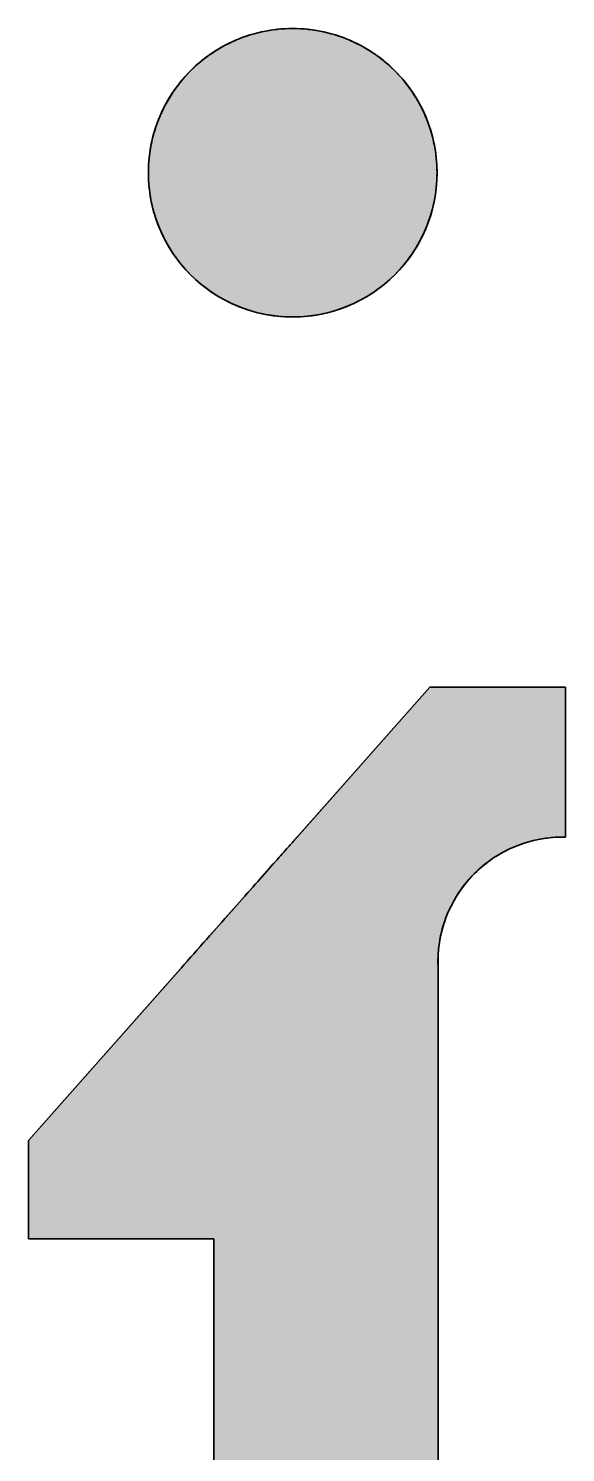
# Model space of a CAD drawing. Header units: inches. Extents: x -225 to -89, y -302 to -258.
# Drawn here: x -168.8504 to -168.7083, y -267.1712 to -266.794 of the extents above; entities that cross this region are included whole.
import ezdxf

# ---------------------------------------------------------------- set-up
doc = ezdxf.new("R2010")
doc.units = ezdxf.units.IN
doc.header["$MEASUREMENT"] = 0
doc.layers.add('A-Elev-Line-01', color=252, linetype='Continuous', lineweight=35)

# ---------------------------------------------------------------- blocks, each defined once
blk = doc.blocks.new('*U17')
at = {"color": 40, "linetype": 'Continuous'}
for p, q in [((1152.66, 1330.41), (1131.99, 1307.03)), ((1173.81, 1330.41), (1173.81, 1307.03)), ((1130.37, 1305.2), (1130.15, 1304.95)), ((1130.57, 1305.43), (1130.37, 1305.2)), ((1130.76, 1305.64), (1130.57, 1305.43)), ((1130.94, 1305.85), (1130.76, 1305.64)), ((1131.11, 1306.03), (1130.94, 1305.85)), ((1131.26, 1306.2), (1131.11, 1306.03)), ((1131.39, 1306.36), (1131.26, 1306.2)), ((1131.52, 1306.49), (1131.39, 1306.36)), ((1131.62, 1306.62), (1131.52, 1306.49)), ((1131.72, 1306.73), (1131.62, 1306.62)), ((1131.8, 1306.82), (1131.72, 1306.73)), ((1131.87, 1306.89), (1131.8, 1306.82)), ((1131.92, 1306.95), (1131.87, 1306.89)), ((1131.96, 1307), (1131.92, 1306.95)), ((1131.98, 1307.02), (1131.96, 1307)), ((1131.99, 1307.03), (1131.98, 1307.02)), ((1131.99, 1307.03), (1131.99, 1307.03)), ((1165.11, 1305.2), (1164.6, 1304.95)), ((1165.62, 1305.43), (1165.11, 1305.2)), ((1166.13, 1305.64), (1165.62, 1305.43)), ((1166.66, 1305.85), (1166.13, 1305.64)), ((1167.19, 1306.03), (1166.66, 1305.85)), ((1167.72, 1306.2), (1167.19, 1306.03)), ((1168.26, 1306.36), (1167.72, 1306.2)), ((1168.8, 1306.49), (1168.26, 1306.36)), ((1169.35, 1306.62), (1168.8, 1306.49)), ((1169.9, 1306.73), (1169.35, 1306.62)), ((1170.45, 1306.82), (1169.9, 1306.73)), ((1171.01, 1306.89), (1170.45, 1306.82)), ((1171.57, 1306.95), (1171.01, 1306.89)), ((1172.13, 1307), (1171.57, 1306.95)), ((1172.68, 1307.02), (1172.13, 1307)), ((1172.98, 1307.03), (1172.68, 1307.02)), ((1173.81, 1307.03), (1173.81, 1307.03)), ((1128.59, 1303.18), (1128.29, 1302.84)), ((1128.88, 1303.51), (1128.59, 1303.18)), ((1129.16, 1303.83), (1128.88, 1303.51)), ((1129.42, 1304.13), (1129.16, 1303.83)), ((1129.68, 1304.42), (1129.42, 1304.13)), ((1129.92, 1304.69), (1129.68, 1304.42)), ((1130.15, 1304.95), (1129.92, 1304.69)), ((1161.75, 1303.18), (1161.3, 1302.84)), ((1162.2, 1303.51), (1161.75, 1303.18)), ((1162.66, 1303.83), (1162.2, 1303.51)), ((1163.14, 1304.13), (1162.66, 1303.83)), ((1163.62, 1304.42), (1163.14, 1304.13)), ((1164.11, 1304.69), (1163.62, 1304.42)), ((1164.6, 1304.95), (1164.11, 1304.69)), ((1126.61, 1300.95), (1126.25, 1300.54)), ((1126.97, 1301.35), (1126.61, 1300.95)), ((1127.31, 1301.74), (1126.97, 1301.35)), ((1127.65, 1302.12), (1127.31, 1301.74)), ((1127.97, 1302.49), (1127.65, 1302.12)), ((1128.29, 1302.84), (1127.97, 1302.49)), ((1159.24, 1300.95), (1158.86, 1300.54)), ((1159.63, 1301.35), (1159.24, 1300.95)), ((1160.03, 1301.74), (1159.63, 1301.35)), ((1160.44, 1302.12), (1160.03, 1301.74)), ((1160.87, 1302.49), (1160.44, 1302.12)), ((1161.3, 1302.84), (1160.87, 1302.49)), ((1124.69, 1298.78), (1124.28, 1298.32)), ((1125.09, 1299.24), (1124.69, 1298.78)), ((1125.49, 1299.68), (1125.09, 1299.24)), ((1125.87, 1300.11), (1125.49, 1299.68)), ((1126.25, 1300.54), (1125.87, 1300.11)), ((1157.47, 1298.78), (1157.15, 1298.32)), ((1157.79, 1299.24), (1157.47, 1298.78)), ((1158.14, 1299.68), (1157.79, 1299.24)), ((1158.49, 1300.11), (1158.14, 1299.68)), ((1158.86, 1300.54), (1158.49, 1300.11)), ((1122.57, 1296.38), (1122.12, 1295.87)), ((1123.01, 1296.88), (1122.57, 1296.38)), ((1123.44, 1297.36), (1123.01, 1296.88)), ((1123.87, 1297.85), (1123.44, 1297.36)), ((1124.28, 1298.32), (1123.87, 1297.85)), ((1156.03, 1296.38), (1155.78, 1295.87)), ((1156.29, 1296.88), (1156.03, 1296.38)), ((1156.56, 1297.36), (1156.29, 1296.88)), ((1156.85, 1297.85), (1156.56, 1297.36)), ((1157.15, 1298.32), (1156.85, 1297.85)), ((1120.75, 1294.32), (1120.28, 1293.79)), ((1121.21, 1294.85), (1120.75, 1294.32)), ((1121.67, 1295.36), (1121.21, 1294.85)), ((1122.12, 1295.87), (1121.67, 1295.36)), ((1155.13, 1294.32), (1154.95, 1293.79)), ((1155.33, 1294.85), (1155.13, 1294.32)), ((1155.55, 1295.36), (1155.33, 1294.85)), ((1155.78, 1295.87), (1155.55, 1295.36)), ((1118.85, 1292.18), (1118.37, 1291.63)), ((1119.33, 1292.72), (1118.85, 1292.18)), ((1119.81, 1293.26), (1119.33, 1292.72)), ((1120.28, 1293.79), (1119.81, 1293.26)), ((1154.48, 1292.18), (1154.36, 1291.63)), ((1154.62, 1292.72), (1154.48, 1292.18)), ((1154.78, 1293.26), (1154.62, 1292.72)), ((1154.95, 1293.79), (1154.78, 1293.26)), ((1116.9, 1289.97), (1116.41, 1289.42)), ((1117.39, 1290.53), (1116.9, 1289.97)), ((1117.88, 1291.08), (1117.39, 1290.53)), ((1118.37, 1291.63), (1117.88, 1291.08)), ((1154.09, 1289.97), (1154.03, 1289.42)), ((1154.16, 1290.53), (1154.09, 1289.97)), ((1154.25, 1291.08), (1154.16, 1290.53)), ((1154.36, 1291.63), (1154.25, 1291.08)), ((1114.92, 1287.74), (1114.43, 1287.18)), ((1115.42, 1288.3), (1114.92, 1287.74)), ((1115.92, 1288.86), (1115.42, 1288.3)), ((1116.41, 1289.42), (1115.92, 1288.86)), ((1153.95, 1288.3), (1153.94, 1287.74)), ((1153.94, 1287.74), (1153.95, 1287.18)), ((1153.98, 1288.86), (1153.95, 1288.3)), ((1154.03, 1289.42), (1153.98, 1288.86)), ((1113.93, 1286.62), (1090.16, 1259.74)), ((1114.43, 1287.18), (1113.93, 1286.62)), ((1153.95, 1287.18), (1153.97, 1286.62)), ((1153.97, 1286.62), (1153.97, 1259.74)), ((1090.16, 1259.74), (1090.16, 1244.4)), ((1153.97, 1259.74), (1153.97, 1244.4)), ((1119.05, 1244.4), (1119.05, 1088.87)), ((1153.97, 1244.4), (1153.97, 1088.87))]:
    blk.add_line(p, q, dxfattribs=at)
for points in [[(1152.66, 1330.41), (1131.99, 1307.03), (1173.81, 1307.03)], [(1130.37, 1305.2), (1130.15, 1304.95), (1164.6, 1304.95)], [(1130.57, 1305.43), (1130.37, 1305.2), (1165.11, 1305.2)], [(1130.76, 1305.64), (1130.57, 1305.43), (1165.62, 1305.43)], [(1130.94, 1305.85), (1130.76, 1305.64), (1166.13, 1305.64)], [(1131.11, 1306.03), (1130.94, 1305.85), (1166.66, 1305.85)], [(1131.26, 1306.2), (1131.11, 1306.03), (1167.19, 1306.03)], [(1131.39, 1306.36), (1131.26, 1306.2), (1167.72, 1306.2)], [(1131.52, 1306.49), (1131.39, 1306.36), (1168.26, 1306.36)], [(1131.62, 1306.62), (1131.52, 1306.49), (1168.8, 1306.49)], [(1131.72, 1306.73), (1131.62, 1306.62), (1169.35, 1306.62)], [(1131.8, 1306.82), (1131.72, 1306.73), (1169.9, 1306.73)], [(1131.87, 1306.89), (1131.8, 1306.82), (1170.45, 1306.82)], [(1131.92, 1306.95), (1131.87, 1306.89), (1171.01, 1306.89)], [(1131.96, 1307), (1131.92, 1306.95), (1171.57, 1306.95)], [(1131.98, 1307.02), (1131.96, 1307), (1172.13, 1307)], [(1131.99, 1307.03), (1131.98, 1307.02), (1172.68, 1307.02)], [(1131.99, 1307.03), (1131.99, 1307.03), (1172.98, 1307.03)], [(1128.59, 1303.18), (1128.29, 1302.84), (1161.3, 1302.84)], [(1128.88, 1303.51), (1128.59, 1303.18), (1161.75, 1303.18)], [(1129.16, 1303.83), (1128.88, 1303.51), (1162.2, 1303.51)], [(1129.42, 1304.13), (1129.16, 1303.83), (1162.66, 1303.83)], [(1129.68, 1304.42), (1129.42, 1304.13), (1163.14, 1304.13)], [(1129.92, 1304.69), (1129.68, 1304.42), (1163.62, 1304.42)], [(1130.15, 1304.95), (1129.92, 1304.69), (1164.11, 1304.69)], [(1126.61, 1300.95), (1126.25, 1300.54), (1158.86, 1300.54)], [(1126.97, 1301.35), (1126.61, 1300.95), (1159.24, 1300.95)], [(1127.31, 1301.74), (1126.97, 1301.35), (1159.63, 1301.35)], [(1127.65, 1302.12), (1127.31, 1301.74), (1160.03, 1301.74)], [(1127.97, 1302.49), (1127.65, 1302.12), (1160.44, 1302.12)], [(1128.29, 1302.84), (1127.97, 1302.49), (1160.87, 1302.49)], [(1124.69, 1298.78), (1124.28, 1298.32), (1157.15, 1298.32)], [(1125.09, 1299.24), (1124.69, 1298.78), (1157.47, 1298.78)], [(1125.49, 1299.68), (1125.09, 1299.24), (1157.79, 1299.24)], [(1125.87, 1300.11), (1125.49, 1299.68), (1158.14, 1299.68)], [(1126.25, 1300.54), (1125.87, 1300.11), (1158.49, 1300.11)], [(1122.57, 1296.38), (1122.12, 1295.87), (1155.78, 1295.87)], [(1123.01, 1296.88), (1122.57, 1296.38), (1156.03, 1296.38)], [(1123.44, 1297.36), (1123.01, 1296.88), (1156.29, 1296.88)], [(1123.87, 1297.85), (1123.44, 1297.36), (1156.56, 1297.36)], [(1124.28, 1298.32), (1123.87, 1297.85), (1156.85, 1297.85)], [(1120.75, 1294.32), (1120.28, 1293.79), (1154.95, 1293.79)], [(1121.21, 1294.85), (1120.75, 1294.32), (1155.13, 1294.32)], [(1121.67, 1295.36), (1121.21, 1294.85), (1155.33, 1294.85)], [(1122.12, 1295.87), (1121.67, 1295.36), (1155.55, 1295.36)], [(1118.85, 1292.18), (1118.37, 1291.63), (1154.36, 1291.63)], [(1119.33, 1292.72), (1118.85, 1292.18), (1154.48, 1292.18)], [(1119.81, 1293.26), (1119.33, 1292.72), (1154.62, 1292.72)], [(1120.28, 1293.79), (1119.81, 1293.26), (1154.78, 1293.26)], [(1116.9, 1289.97), (1116.41, 1289.42), (1154.03, 1289.42)], [(1117.39, 1290.53), (1116.9, 1289.97), (1154.09, 1289.97)], [(1117.88, 1291.08), (1117.39, 1290.53), (1154.16, 1290.53)], [(1118.37, 1291.63), (1117.88, 1291.08), (1154.25, 1291.08)], [(1114.92, 1287.74), (1114.43, 1287.18), (1153.95, 1287.18)], [(1115.42, 1288.3), (1114.92, 1287.74), (1153.94, 1287.74)], [(1115.92, 1288.86), (1115.42, 1288.3), (1153.95, 1288.3)], [(1116.41, 1289.42), (1115.92, 1288.86), (1153.98, 1288.86)], [(1113.93, 1286.62), (1090.16, 1259.74), (1153.97, 1259.74)], [(1114.43, 1287.18), (1113.93, 1286.62), (1153.97, 1286.62)], [(1090.16, 1259.74), (1090.16, 1244.4), (1153.97, 1244.4)], [(1119.05, 1244.4), (1119.05, 1088.87), (1153.97, 1088.87)]]:
    blk.add_solid(points, dxfattribs=at)
at = {"color": 40, "linetype": 'Continuous', "extrusion": (0, 0, -1)}
for points in [[(-1152.66, 1330.41), (-1173.81, 1330.41), (-1173.81, 1307.03)], [(-1130.37, 1305.2), (-1165.11, 1305.2), (-1164.6, 1304.95)], [(-1130.57, 1305.43), (-1165.62, 1305.43), (-1165.11, 1305.2)], [(-1130.76, 1305.64), (-1166.13, 1305.64), (-1165.62, 1305.43)], [(-1130.94, 1305.85), (-1166.66, 1305.85), (-1166.13, 1305.64)], [(-1131.11, 1306.03), (-1167.19, 1306.03), (-1166.66, 1305.85)], [(-1131.26, 1306.2), (-1167.72, 1306.2), (-1167.19, 1306.03)], [(-1131.39, 1306.36), (-1168.26, 1306.36), (-1167.72, 1306.2)], [(-1131.52, 1306.49), (-1168.8, 1306.49), (-1168.26, 1306.36)], [(-1131.62, 1306.62), (-1169.35, 1306.62), (-1168.8, 1306.49)], [(-1131.72, 1306.73), (-1169.9, 1306.73), (-1169.35, 1306.62)], [(-1131.8, 1306.82), (-1170.45, 1306.82), (-1169.9, 1306.73)], [(-1131.87, 1306.89), (-1171.01, 1306.89), (-1170.45, 1306.82)], [(-1131.92, 1306.95), (-1171.57, 1306.95), (-1171.01, 1306.89)], [(-1131.96, 1307), (-1172.13, 1307), (-1171.57, 1306.95)], [(-1131.98, 1307.02), (-1172.68, 1307.02), (-1172.13, 1307)], [(-1131.99, 1307.03), (-1173.25, 1307.03), (-1172.98, 1307.03)], [(-1131.99, 1307.03), (-1172.98, 1307.03), (-1172.68, 1307.02)], [(-1173.25, 1307.03), (-1173.81, 1307.03), (-1173.81, 1307.03)], [(-1128.59, 1303.18), (-1161.75, 1303.18), (-1161.3, 1302.84)], [(-1128.88, 1303.51), (-1162.2, 1303.51), (-1161.75, 1303.18)], [(-1129.16, 1303.83), (-1162.66, 1303.83), (-1162.2, 1303.51)], [(-1129.42, 1304.13), (-1163.14, 1304.13), (-1162.66, 1303.83)], [(-1129.68, 1304.42), (-1163.62, 1304.42), (-1163.14, 1304.13)], [(-1129.92, 1304.69), (-1164.11, 1304.69), (-1163.62, 1304.42)], [(-1130.15, 1304.95), (-1164.6, 1304.95), (-1164.11, 1304.69)], [(-1126.61, 1300.95), (-1159.24, 1300.95), (-1158.86, 1300.54)], [(-1126.97, 1301.35), (-1159.63, 1301.35), (-1159.24, 1300.95)], [(-1127.31, 1301.74), (-1160.03, 1301.74), (-1159.63, 1301.35)], [(-1127.65, 1302.12), (-1160.44, 1302.12), (-1160.03, 1301.74)], [(-1127.97, 1302.49), (-1160.87, 1302.49), (-1160.44, 1302.12)], [(-1128.29, 1302.84), (-1161.3, 1302.84), (-1160.87, 1302.49)], [(-1124.69, 1298.78), (-1157.47, 1298.78), (-1157.15, 1298.32)], [(-1125.09, 1299.24), (-1157.79, 1299.24), (-1157.47, 1298.78)], [(-1125.49, 1299.68), (-1158.14, 1299.68), (-1157.79, 1299.24)], [(-1125.87, 1300.11), (-1158.49, 1300.11), (-1158.14, 1299.68)], [(-1126.25, 1300.54), (-1158.86, 1300.54), (-1158.49, 1300.11)], [(-1122.57, 1296.38), (-1156.03, 1296.38), (-1155.78, 1295.87)], [(-1123.01, 1296.88), (-1156.29, 1296.88), (-1156.03, 1296.38)], [(-1123.44, 1297.36), (-1156.56, 1297.36), (-1156.29, 1296.88)], [(-1123.87, 1297.85), (-1156.85, 1297.85), (-1156.56, 1297.36)], [(-1124.28, 1298.32), (-1157.15, 1298.32), (-1156.85, 1297.85)], [(-1120.75, 1294.32), (-1155.13, 1294.32), (-1154.95, 1293.79)], [(-1121.21, 1294.85), (-1155.33, 1294.85), (-1155.13, 1294.32)], [(-1121.67, 1295.36), (-1155.55, 1295.36), (-1155.33, 1294.85)], [(-1122.12, 1295.87), (-1155.78, 1295.87), (-1155.55, 1295.36)], [(-1118.85, 1292.18), (-1154.48, 1292.18), (-1154.36, 1291.63)], [(-1119.33, 1292.72), (-1154.62, 1292.72), (-1154.48, 1292.18)], [(-1119.81, 1293.26), (-1154.78, 1293.26), (-1154.62, 1292.72)], [(-1120.28, 1293.79), (-1154.95, 1293.79), (-1154.78, 1293.26)], [(-1116.9, 1289.97), (-1154.09, 1289.97), (-1154.03, 1289.42)], [(-1117.39, 1290.53), (-1154.16, 1290.53), (-1154.09, 1289.97)], [(-1117.88, 1291.08), (-1154.25, 1291.08), (-1154.16, 1290.53)], [(-1118.37, 1291.63), (-1154.36, 1291.63), (-1154.25, 1291.08)], [(-1114.92, 1287.74), (-1153.94, 1287.74), (-1153.95, 1287.18)], [(-1115.42, 1288.3), (-1153.95, 1288.3), (-1153.94, 1287.74)], [(-1115.92, 1288.86), (-1153.98, 1288.86), (-1153.95, 1288.3)], [(-1116.41, 1289.42), (-1154.03, 1289.42), (-1153.98, 1288.86)], [(-1113.93, 1286.62), (-1153.97, 1286.62), (-1153.97, 1259.74)], [(-1114.43, 1287.18), (-1153.95, 1287.18), (-1153.97, 1286.62)], [(-1090.16, 1259.74), (-1153.97, 1259.74), (-1153.97, 1244.4)], [(-1119.05, 1244.4), (-1153.97, 1244.4), (-1153.97, 1088.87)]]:
    blk.add_solid(points, dxfattribs=at)
blk = doc.blocks.new('*U18')
at = {"color": 40, "linetype": 'Continuous'}
for p, q in [((1124.13, 1431.9), (1123.56, 1431.7)), ((1124.71, 1432.08), (1124.13, 1431.9)), ((1125.3, 1432.26), (1124.71, 1432.08)), ((1125.89, 1432.41), (1125.3, 1432.26)), ((1126.48, 1432.55), (1125.89, 1432.41)), ((1127.08, 1432.67), (1126.48, 1432.55)), ((1127.68, 1432.78), (1127.08, 1432.67)), ((1128.28, 1432.87), (1127.68, 1432.78)), ((1128.88, 1432.94), (1128.28, 1432.87)), ((1129.49, 1433), (1128.88, 1432.94)), ((1130.1, 1433.04), (1129.49, 1433)), ((1130.71, 1433.07), (1130.1, 1433.04)), ((1131.31, 1433.07), (1130.71, 1433.07)), ((1131.92, 1433.07), (1131.31, 1433.07)), ((1131.92, 1433.07), (1132.53, 1433.04)), ((1132.53, 1433.04), (1133.14, 1433)), ((1133.14, 1433), (1133.75, 1432.94)), ((1133.75, 1432.94), (1134.35, 1432.87)), ((1134.35, 1432.87), (1134.95, 1432.78)), ((1134.95, 1432.78), (1135.55, 1432.67)), ((1135.55, 1432.67), (1136.15, 1432.55)), ((1136.15, 1432.55), (1136.74, 1432.41)), ((1136.74, 1432.41), (1137.33, 1432.26)), ((1137.33, 1432.26), (1137.91, 1432.08)), ((1137.91, 1432.08), (1138.49, 1431.9)), ((1138.49, 1431.9), (1139.07, 1431.7)), ((1119.2, 1429.54), (1118.7, 1429.2)), ((1119.72, 1429.86), (1119.2, 1429.54)), ((1120.25, 1430.16), (1119.72, 1429.86)), ((1120.78, 1430.46), (1120.25, 1430.16)), ((1121.32, 1430.73), (1120.78, 1430.46)), ((1121.87, 1431), (1121.32, 1430.73)), ((1122.43, 1431.24), (1121.87, 1431)), ((1122.99, 1431.48), (1122.43, 1431.24)), ((1123.56, 1431.7), (1122.99, 1431.48)), ((1139.07, 1431.7), (1139.64, 1431.48)), ((1139.64, 1431.48), (1140.2, 1431.24)), ((1140.2, 1431.24), (1140.76, 1431)), ((1140.76, 1431), (1141.3, 1430.73)), ((1141.3, 1430.73), (1141.85, 1430.46)), ((1141.85, 1430.46), (1142.38, 1430.16)), ((1142.38, 1430.16), (1142.91, 1429.86)), ((1142.91, 1429.86), (1143.42, 1429.54)), ((1143.42, 1429.54), (1143.93, 1429.2)), ((1116.3, 1427.33), (1115.85, 1426.91)), ((1116.76, 1427.73), (1116.3, 1427.33)), ((1117.23, 1428.12), (1116.76, 1427.73)), ((1117.71, 1428.49), (1117.23, 1428.12)), ((1118.2, 1428.85), (1117.71, 1428.49)), ((1118.7, 1429.2), (1118.2, 1428.85)), ((1143.93, 1429.2), (1144.43, 1428.85)), ((1144.43, 1428.85), (1144.92, 1428.49)), ((1144.92, 1428.49), (1145.4, 1428.12)), ((1145.4, 1428.12), (1145.87, 1427.73)), ((1145.87, 1427.73), (1146.33, 1427.33)), ((1146.33, 1427.33), (1146.78, 1426.91)), ((1114.18, 1425.15), (1113.79, 1424.68)), ((1114.58, 1425.61), (1114.18, 1425.15)), ((1114.99, 1426.05), (1114.58, 1425.61)), ((1115.42, 1426.49), (1114.99, 1426.05)), ((1115.85, 1426.91), (1115.42, 1426.49)), ((1146.78, 1426.91), (1147.21, 1426.49)), ((1147.21, 1426.49), (1147.64, 1426.05)), ((1147.64, 1426.05), (1148.05, 1425.61)), ((1148.05, 1425.61), (1148.45, 1425.15)), ((1148.45, 1425.15), (1148.84, 1424.68)), ((1112.7, 1423.21), (1112.37, 1422.7)), ((1113.05, 1423.71), (1112.7, 1423.21)), ((1113.41, 1424.2), (1113.05, 1423.71)), ((1113.79, 1424.68), (1113.41, 1424.2)), ((1148.84, 1424.68), (1149.21, 1424.2)), ((1149.21, 1424.2), (1149.58, 1423.71)), ((1149.58, 1423.71), (1149.92, 1423.21)), ((1149.92, 1423.21), (1150.26, 1422.7)), ((1111.45, 1421.12), (1111.17, 1420.58)), ((1111.74, 1421.66), (1111.45, 1421.12)), ((1112.05, 1422.18), (1111.74, 1421.66)), ((1112.37, 1422.7), (1112.05, 1422.18)), ((1150.26, 1422.7), (1150.58, 1422.18)), ((1150.58, 1422.18), (1150.89, 1421.66)), ((1150.89, 1421.66), (1151.18, 1421.12)), ((1151.18, 1421.12), (1151.46, 1420.58)), ((1110.43, 1418.91), (1110.21, 1418.34)), ((1110.66, 1419.48), (1110.43, 1418.91)), ((1110.91, 1420.03), (1110.66, 1419.48)), ((1111.17, 1420.58), (1110.91, 1420.03)), ((1151.46, 1420.58), (1151.72, 1420.03)), ((1151.72, 1420.03), (1151.97, 1419.48)), ((1151.97, 1419.48), (1152.2, 1418.91)), ((1152.2, 1418.91), (1152.42, 1418.34)), ((1109.65, 1416.61), (1109.49, 1416.02)), ((1109.82, 1417.19), (1109.65, 1416.61)), ((1110.01, 1417.77), (1109.82, 1417.19)), ((1110.21, 1418.34), (1110.01, 1417.77)), ((1152.42, 1418.34), (1152.62, 1417.77)), ((1152.62, 1417.77), (1152.81, 1417.19)), ((1152.81, 1417.19), (1152.98, 1416.61)), ((1152.98, 1416.61), (1153.13, 1416.02)), ((1109.13, 1414.23), (1109.04, 1413.63)), ((1109.23, 1414.83), (1109.13, 1414.23)), ((1109.36, 1415.42), (1109.23, 1414.83)), ((1109.49, 1416.02), (1109.36, 1415.42)), ((1153.13, 1416.02), (1153.27, 1415.42)), ((1153.27, 1415.42), (1153.4, 1414.83)), ((1153.4, 1414.83), (1153.5, 1414.23)), ((1153.5, 1414.23), (1153.59, 1413.63)), ((1108.86, 1411.81), (1108.84, 1411.2)), ((1108.9, 1412.41), (1108.86, 1411.81)), ((1108.96, 1413.02), (1108.9, 1412.41)), ((1109.04, 1413.63), (1108.96, 1413.02)), ((1153.59, 1413.63), (1153.67, 1413.02)), ((1153.67, 1413.02), (1153.73, 1412.41)), ((1153.73, 1412.41), (1153.77, 1411.81)), ((1153.77, 1411.81), (1153.79, 1411.2)), ((1108.84, 1411.2), (1108.83, 1410.59)), ((1108.83, 1410.59), (1108.84, 1409.98)), ((1108.84, 1409.98), (1108.86, 1409.37)), ((1153.79, 1409.98), (1153.77, 1409.37)), ((1153.79, 1411.2), (1153.8, 1410.59)), ((1153.8, 1410.59), (1153.79, 1409.98)), ((1108.86, 1409.37), (1108.9, 1408.77)), ((1108.9, 1408.77), (1108.96, 1408.16)), ((1108.96, 1408.16), (1109.04, 1407.55)), ((1109.04, 1407.55), (1109.13, 1406.95)), ((1153.59, 1407.55), (1153.5, 1406.95)), ((1153.67, 1408.16), (1153.59, 1407.55)), ((1153.73, 1408.77), (1153.67, 1408.16)), ((1153.77, 1409.37), (1153.73, 1408.77)), ((1109.13, 1406.95), (1109.23, 1406.35)), ((1109.23, 1406.35), (1109.36, 1405.76)), ((1109.36, 1405.76), (1109.49, 1405.16)), ((1109.49, 1405.16), (1109.65, 1404.57)), ((1153.13, 1405.16), (1152.98, 1404.57)), ((1153.27, 1405.76), (1153.13, 1405.16)), ((1153.4, 1406.35), (1153.27, 1405.76)), ((1153.5, 1406.95), (1153.4, 1406.35)), ((1109.65, 1404.57), (1109.82, 1403.99)), ((1109.82, 1403.99), (1110.01, 1403.41)), ((1110.01, 1403.41), (1110.21, 1402.84)), ((1152.62, 1403.41), (1152.42, 1402.84)), ((1152.81, 1403.99), (1152.62, 1403.41)), ((1152.98, 1404.57), (1152.81, 1403.99)), ((1110.21, 1402.84), (1110.43, 1402.27)), ((1110.43, 1402.27), (1110.66, 1401.7)), ((1110.66, 1401.7), (1110.91, 1401.15)), ((1110.91, 1401.15), (1111.17, 1400.6)), ((1151.72, 1401.15), (1151.46, 1400.6)), ((1151.97, 1401.7), (1151.72, 1401.15)), ((1152.2, 1402.27), (1151.97, 1401.7)), ((1152.42, 1402.84), (1152.2, 1402.27)), ((1111.17, 1400.6), (1111.45, 1400.06)), ((1111.45, 1400.06), (1111.74, 1399.52)), ((1111.74, 1399.52), (1112.05, 1399)), ((1112.05, 1399), (1112.37, 1398.48)), ((1112.37, 1398.48), (1112.7, 1397.97)), ((1150.26, 1398.48), (1149.92, 1397.97)), ((1150.58, 1399), (1150.26, 1398.48)), ((1150.89, 1399.52), (1150.58, 1399)), ((1151.18, 1400.06), (1150.89, 1399.52)), ((1151.46, 1400.6), (1151.18, 1400.06)), ((1112.7, 1397.97), (1113.05, 1397.47)), ((1113.05, 1397.47), (1113.41, 1396.98)), ((1113.41, 1396.98), (1113.79, 1396.5)), ((1113.79, 1396.5), (1114.18, 1396.03)), ((1148.84, 1396.5), (1148.45, 1396.03)), ((1149.21, 1396.98), (1148.84, 1396.5)), ((1149.58, 1397.47), (1149.21, 1396.98)), ((1149.92, 1397.97), (1149.58, 1397.47)), ((1114.18, 1396.03), (1114.58, 1395.57)), ((1114.58, 1395.57), (1114.99, 1395.13)), ((1114.99, 1395.13), (1115.42, 1394.69)), ((1115.42, 1394.69), (1115.85, 1394.27)), ((1115.85, 1394.27), (1116.3, 1393.85)), ((1146.78, 1394.27), (1146.33, 1393.85)), ((1147.21, 1394.69), (1146.78, 1394.27)), ((1147.64, 1395.13), (1147.21, 1394.69)), ((1148.05, 1395.57), (1147.64, 1395.13)), ((1148.45, 1396.03), (1148.05, 1395.57)), ((1116.3, 1393.85), (1116.76, 1393.45)), ((1116.76, 1393.45), (1117.23, 1393.07)), ((1117.23, 1393.07), (1117.71, 1392.69)), ((1117.71, 1392.69), (1118.2, 1392.33)), ((1118.2, 1392.33), (1118.7, 1391.98)), ((1118.7, 1391.98), (1119.2, 1391.64)), ((1143.93, 1391.98), (1143.42, 1391.64)), ((1144.43, 1392.33), (1143.93, 1391.98)), ((1144.92, 1392.69), (1144.43, 1392.33)), ((1145.4, 1393.07), (1144.92, 1392.69)), ((1145.87, 1393.45), (1145.4, 1393.07)), ((1146.33, 1393.85), (1145.87, 1393.45)), ((1119.2, 1391.64), (1119.72, 1391.32)), ((1119.72, 1391.32), (1120.25, 1391.02)), ((1120.25, 1391.02), (1120.78, 1390.72)), ((1120.78, 1390.72), (1121.32, 1390.45)), ((1121.32, 1390.45), (1121.87, 1390.18)), ((1121.87, 1390.18), (1122.43, 1389.94)), ((1122.43, 1389.94), (1122.99, 1389.7)), ((1122.99, 1389.7), (1123.56, 1389.48)), ((1139.64, 1389.7), (1139.07, 1389.48)), ((1140.2, 1389.94), (1139.64, 1389.7)), ((1140.76, 1390.18), (1140.2, 1389.94)), ((1141.3, 1390.45), (1140.76, 1390.18)), ((1141.85, 1390.72), (1141.3, 1390.45)), ((1142.38, 1391.02), (1141.85, 1390.72)), ((1142.91, 1391.32), (1142.38, 1391.02)), ((1143.42, 1391.64), (1142.91, 1391.32)), ((1123.56, 1389.48), (1124.13, 1389.28)), ((1124.13, 1389.28), (1124.71, 1389.1)), ((1124.71, 1389.1), (1125.3, 1388.92)), ((1125.3, 1388.92), (1125.89, 1388.77)), ((1125.89, 1388.77), (1126.48, 1388.63)), ((1126.48, 1388.63), (1127.08, 1388.51)), ((1127.08, 1388.51), (1127.68, 1388.4)), ((1127.68, 1388.4), (1128.28, 1388.31)), ((1128.28, 1388.31), (1128.88, 1388.24)), ((1128.88, 1388.24), (1129.49, 1388.18)), ((1129.49, 1388.18), (1130.1, 1388.14)), ((1130.1, 1388.14), (1130.71, 1388.11)), ((1131.31, 1388.11), (1130.71, 1388.11)), ((1131.92, 1388.11), (1131.31, 1388.11)), ((1132.53, 1388.14), (1131.92, 1388.11)), ((1133.14, 1388.18), (1132.53, 1388.14)), ((1133.75, 1388.24), (1133.14, 1388.18)), ((1134.35, 1388.31), (1133.75, 1388.24)), ((1134.95, 1388.4), (1134.35, 1388.31)), ((1135.55, 1388.51), (1134.95, 1388.4)), ((1136.15, 1388.63), (1135.55, 1388.51)), ((1136.74, 1388.77), (1136.15, 1388.63)), ((1137.33, 1388.92), (1136.74, 1388.77)), ((1137.91, 1389.1), (1137.33, 1388.92)), ((1138.49, 1389.28), (1137.91, 1389.1)), ((1139.07, 1389.48), (1138.49, 1389.28))]:
    blk.add_line(p, q, dxfattribs=at)
for points in [[(1124.13, 1431.9), (1123.56, 1431.7), (1139.07, 1431.7)], [(1124.71, 1432.08), (1124.13, 1431.9), (1138.49, 1431.9)], [(1125.3, 1432.26), (1124.71, 1432.08), (1137.91, 1432.08)], [(1125.89, 1432.41), (1125.3, 1432.26), (1137.33, 1432.26)], [(1126.48, 1432.55), (1125.89, 1432.41), (1136.74, 1432.41)], [(1127.08, 1432.67), (1126.48, 1432.55), (1136.15, 1432.55)], [(1127.68, 1432.78), (1127.08, 1432.67), (1135.55, 1432.67)], [(1128.28, 1432.87), (1127.68, 1432.78), (1134.95, 1432.78)], [(1128.88, 1432.94), (1128.28, 1432.87), (1134.35, 1432.87)], [(1129.49, 1433), (1128.88, 1432.94), (1133.75, 1432.94)], [(1130.1, 1433.04), (1129.49, 1433), (1133.14, 1433)], [(1130.71, 1433.07), (1130.1, 1433.04), (1132.53, 1433.04)], [(1131.31, 1433.07), (1130.71, 1433.07), (1131.92, 1433.07)], [(1119.2, 1429.54), (1118.7, 1429.2), (1143.93, 1429.2)], [(1119.72, 1429.86), (1119.2, 1429.54), (1143.42, 1429.54)], [(1120.25, 1430.16), (1119.72, 1429.86), (1142.91, 1429.86)], [(1120.78, 1430.46), (1120.25, 1430.16), (1142.38, 1430.16)], [(1121.32, 1430.73), (1120.78, 1430.46), (1141.85, 1430.46)], [(1121.87, 1431), (1121.32, 1430.73), (1141.3, 1430.73)], [(1122.43, 1431.24), (1121.87, 1431), (1140.76, 1431)], [(1122.99, 1431.48), (1122.43, 1431.24), (1140.2, 1431.24)], [(1123.56, 1431.7), (1122.99, 1431.48), (1139.64, 1431.48)], [(1116.3, 1427.33), (1115.85, 1426.91), (1146.78, 1426.91)], [(1116.76, 1427.73), (1116.3, 1427.33), (1146.33, 1427.33)], [(1117.23, 1428.12), (1116.76, 1427.73), (1145.87, 1427.73)], [(1117.71, 1428.49), (1117.23, 1428.12), (1145.4, 1428.12)], [(1118.2, 1428.85), (1117.71, 1428.49), (1144.92, 1428.49)], [(1118.7, 1429.2), (1118.2, 1428.85), (1144.43, 1428.85)], [(1114.18, 1425.15), (1113.79, 1424.68), (1148.84, 1424.68)], [(1114.58, 1425.61), (1114.18, 1425.15), (1148.45, 1425.15)], [(1114.99, 1426.05), (1114.58, 1425.61), (1148.05, 1425.61)], [(1115.42, 1426.49), (1114.99, 1426.05), (1147.64, 1426.05)], [(1115.85, 1426.91), (1115.42, 1426.49), (1147.21, 1426.49)], [(1112.7, 1423.21), (1112.37, 1422.7), (1150.26, 1422.7)], [(1113.05, 1423.71), (1112.7, 1423.21), (1149.92, 1423.21)], [(1113.41, 1424.2), (1113.05, 1423.71), (1149.58, 1423.71)], [(1113.79, 1424.68), (1113.41, 1424.2), (1149.21, 1424.2)], [(1111.45, 1421.12), (1111.17, 1420.58), (1151.46, 1420.58)], [(1111.74, 1421.66), (1111.45, 1421.12), (1151.18, 1421.12)], [(1112.05, 1422.18), (1111.74, 1421.66), (1150.89, 1421.66)], [(1112.37, 1422.7), (1112.05, 1422.18), (1150.58, 1422.18)], [(1110.43, 1418.91), (1110.21, 1418.34), (1152.42, 1418.34)], [(1110.66, 1419.48), (1110.43, 1418.91), (1152.2, 1418.91)], [(1110.91, 1420.03), (1110.66, 1419.48), (1151.97, 1419.48)], [(1111.17, 1420.58), (1110.91, 1420.03), (1151.72, 1420.03)], [(1109.65, 1416.61), (1109.49, 1416.02), (1153.13, 1416.02)], [(1109.82, 1417.19), (1109.65, 1416.61), (1152.98, 1416.61)], [(1110.01, 1417.77), (1109.82, 1417.19), (1152.81, 1417.19)], [(1110.21, 1418.34), (1110.01, 1417.77), (1152.62, 1417.77)], [(1109.13, 1414.23), (1109.04, 1413.63), (1153.59, 1413.63)], [(1109.23, 1414.83), (1109.13, 1414.23), (1153.5, 1414.23)], [(1109.36, 1415.42), (1109.23, 1414.83), (1153.4, 1414.83)], [(1109.49, 1416.02), (1109.36, 1415.42), (1153.27, 1415.42)], [(1108.86, 1411.81), (1108.84, 1411.2), (1153.79, 1411.2)], [(1108.9, 1412.41), (1108.86, 1411.81), (1153.77, 1411.81)], [(1108.96, 1413.02), (1108.9, 1412.41), (1153.73, 1412.41)], [(1109.04, 1413.63), (1108.96, 1413.02), (1153.67, 1413.02)], [(1108.84, 1411.2), (1108.83, 1410.59), (1153.8, 1410.59)], [(1108.83, 1410.59), (1108.84, 1409.98), (1153.79, 1409.98)], [(1108.84, 1409.98), (1108.86, 1409.37), (1153.77, 1409.37)], [(1108.86, 1409.37), (1108.9, 1408.77), (1153.73, 1408.77)], [(1108.9, 1408.77), (1108.96, 1408.16), (1153.67, 1408.16)], [(1108.96, 1408.16), (1109.04, 1407.55), (1153.59, 1407.55)], [(1109.04, 1407.55), (1109.13, 1406.95), (1153.5, 1406.95)], [(1109.13, 1406.95), (1109.23, 1406.35), (1153.4, 1406.35)], [(1109.23, 1406.35), (1109.36, 1405.76), (1153.27, 1405.76)], [(1109.36, 1405.76), (1109.49, 1405.16), (1153.13, 1405.16)], [(1109.49, 1405.16), (1109.65, 1404.57), (1152.98, 1404.57)], [(1109.65, 1404.57), (1109.82, 1403.99), (1152.81, 1403.99)], [(1109.82, 1403.99), (1110.01, 1403.41), (1152.62, 1403.41)], [(1110.01, 1403.41), (1110.21, 1402.84), (1152.42, 1402.84)], [(1110.21, 1402.84), (1110.43, 1402.27), (1152.2, 1402.27)], [(1110.43, 1402.27), (1110.66, 1401.7), (1151.97, 1401.7)], [(1110.66, 1401.7), (1110.91, 1401.15), (1151.72, 1401.15)], [(1110.91, 1401.15), (1111.17, 1400.6), (1151.46, 1400.6)], [(1111.17, 1400.6), (1111.45, 1400.06), (1151.18, 1400.06)], [(1111.45, 1400.06), (1111.74, 1399.52), (1150.89, 1399.52)], [(1111.74, 1399.52), (1112.05, 1399), (1150.58, 1399)], [(1112.05, 1399), (1112.37, 1398.48), (1150.26, 1398.48)], [(1112.37, 1398.48), (1112.7, 1397.97), (1149.92, 1397.97)], [(1112.7, 1397.97), (1113.05, 1397.47), (1149.58, 1397.47)], [(1113.05, 1397.47), (1113.41, 1396.98), (1149.21, 1396.98)], [(1113.41, 1396.98), (1113.79, 1396.5), (1148.84, 1396.5)], [(1113.79, 1396.5), (1114.18, 1396.03), (1148.45, 1396.03)], [(1114.18, 1396.03), (1114.58, 1395.57), (1148.05, 1395.57)], [(1114.58, 1395.57), (1114.99, 1395.13), (1147.64, 1395.13)], [(1114.99, 1395.13), (1115.42, 1394.69), (1147.21, 1394.69)], [(1115.42, 1394.69), (1115.85, 1394.27), (1146.78, 1394.27)], [(1115.85, 1394.27), (1116.3, 1393.85), (1146.33, 1393.85)], [(1116.3, 1393.85), (1116.76, 1393.45), (1145.87, 1393.45)], [(1116.76, 1393.45), (1117.23, 1393.07), (1145.4, 1393.07)], [(1117.23, 1393.07), (1117.71, 1392.69), (1144.92, 1392.69)], [(1117.71, 1392.69), (1118.2, 1392.33), (1144.43, 1392.33)], [(1118.2, 1392.33), (1118.7, 1391.98), (1143.93, 1391.98)], [(1118.7, 1391.98), (1119.2, 1391.64), (1143.42, 1391.64)], [(1119.2, 1391.64), (1119.72, 1391.32), (1142.91, 1391.32)], [(1119.72, 1391.32), (1120.25, 1391.02), (1142.38, 1391.02)], [(1120.25, 1391.02), (1120.78, 1390.72), (1141.85, 1390.72)], [(1120.78, 1390.72), (1121.32, 1390.45), (1141.3, 1390.45)], [(1121.32, 1390.45), (1121.87, 1390.18), (1140.76, 1390.18)], [(1121.87, 1390.18), (1122.43, 1389.94), (1140.2, 1389.94)], [(1122.43, 1389.94), (1122.99, 1389.7), (1139.64, 1389.7)], [(1122.99, 1389.7), (1123.56, 1389.48), (1139.07, 1389.48)], [(1123.56, 1389.48), (1124.13, 1389.28), (1138.49, 1389.28)], [(1124.13, 1389.28), (1124.71, 1389.1), (1137.91, 1389.1)], [(1124.71, 1389.1), (1125.3, 1388.92), (1137.33, 1388.92)], [(1125.3, 1388.92), (1125.89, 1388.77), (1136.74, 1388.77)], [(1125.89, 1388.77), (1126.48, 1388.63), (1136.15, 1388.63)], [(1126.48, 1388.63), (1127.08, 1388.51), (1135.55, 1388.51)], [(1127.08, 1388.51), (1127.68, 1388.4), (1134.95, 1388.4)], [(1127.68, 1388.4), (1128.28, 1388.31), (1134.35, 1388.31)], [(1128.28, 1388.31), (1128.88, 1388.24), (1133.75, 1388.24)], [(1128.88, 1388.24), (1129.49, 1388.18), (1133.14, 1388.18)], [(1129.49, 1388.18), (1130.1, 1388.14), (1132.53, 1388.14)], [(1130.1, 1388.14), (1130.71, 1388.11), (1131.92, 1388.11)]]:
    blk.add_solid(points, dxfattribs=at)
at = {"color": 40, "linetype": 'Continuous', "extrusion": (0, 0, -1)}
for points in [[(-1124.13, 1431.9), (-1138.49, 1431.9), (-1139.07, 1431.7)], [(-1124.71, 1432.08), (-1137.91, 1432.08), (-1138.49, 1431.9)], [(-1125.3, 1432.26), (-1137.33, 1432.26), (-1137.91, 1432.08)], [(-1125.89, 1432.41), (-1136.74, 1432.41), (-1137.33, 1432.26)], [(-1126.48, 1432.55), (-1136.15, 1432.55), (-1136.74, 1432.41)], [(-1127.08, 1432.67), (-1135.55, 1432.67), (-1136.15, 1432.55)], [(-1127.68, 1432.78), (-1134.95, 1432.78), (-1135.55, 1432.67)], [(-1128.28, 1432.87), (-1134.35, 1432.87), (-1134.95, 1432.78)], [(-1128.88, 1432.94), (-1133.75, 1432.94), (-1134.35, 1432.87)], [(-1129.49, 1433), (-1133.14, 1433), (-1133.75, 1432.94)], [(-1130.1, 1433.04), (-1132.53, 1433.04), (-1133.14, 1433)], [(-1130.71, 1433.07), (-1131.92, 1433.07), (-1132.53, 1433.04)], [(-1119.2, 1429.54), (-1143.42, 1429.54), (-1143.93, 1429.2)], [(-1119.72, 1429.86), (-1142.91, 1429.86), (-1143.42, 1429.54)], [(-1120.25, 1430.16), (-1142.38, 1430.16), (-1142.91, 1429.86)], [(-1120.78, 1430.46), (-1141.85, 1430.46), (-1142.38, 1430.16)], [(-1121.32, 1430.73), (-1141.3, 1430.73), (-1141.85, 1430.46)], [(-1121.87, 1431), (-1140.76, 1431), (-1141.3, 1430.73)], [(-1122.43, 1431.24), (-1140.2, 1431.24), (-1140.76, 1431)], [(-1122.99, 1431.48), (-1139.64, 1431.48), (-1140.2, 1431.24)], [(-1123.56, 1431.7), (-1139.07, 1431.7), (-1139.64, 1431.48)], [(-1116.3, 1427.33), (-1146.33, 1427.33), (-1146.78, 1426.91)], [(-1116.76, 1427.73), (-1145.87, 1427.73), (-1146.33, 1427.33)], [(-1117.23, 1428.12), (-1145.4, 1428.12), (-1145.87, 1427.73)], [(-1117.71, 1428.49), (-1144.92, 1428.49), (-1145.4, 1428.12)], [(-1118.2, 1428.85), (-1144.43, 1428.85), (-1144.92, 1428.49)], [(-1118.7, 1429.2), (-1143.93, 1429.2), (-1144.43, 1428.85)], [(-1114.18, 1425.15), (-1148.45, 1425.15), (-1148.84, 1424.68)], [(-1114.58, 1425.61), (-1148.05, 1425.61), (-1148.45, 1425.15)], [(-1114.99, 1426.05), (-1147.64, 1426.05), (-1148.05, 1425.61)], [(-1115.42, 1426.49), (-1147.21, 1426.49), (-1147.64, 1426.05)], [(-1115.85, 1426.91), (-1146.78, 1426.91), (-1147.21, 1426.49)], [(-1112.7, 1423.21), (-1149.92, 1423.21), (-1150.26, 1422.7)], [(-1113.05, 1423.71), (-1149.58, 1423.71), (-1149.92, 1423.21)], [(-1113.41, 1424.2), (-1149.21, 1424.2), (-1149.58, 1423.71)], [(-1113.79, 1424.68), (-1148.84, 1424.68), (-1149.21, 1424.2)], [(-1111.45, 1421.12), (-1151.18, 1421.12), (-1151.46, 1420.58)], [(-1111.74, 1421.66), (-1150.89, 1421.66), (-1151.18, 1421.12)], [(-1112.05, 1422.18), (-1150.58, 1422.18), (-1150.89, 1421.66)], [(-1112.37, 1422.7), (-1150.26, 1422.7), (-1150.58, 1422.18)], [(-1110.43, 1418.91), (-1152.2, 1418.91), (-1152.42, 1418.34)], [(-1110.66, 1419.48), (-1151.97, 1419.48), (-1152.2, 1418.91)], [(-1110.91, 1420.03), (-1151.72, 1420.03), (-1151.97, 1419.48)], [(-1111.17, 1420.58), (-1151.46, 1420.58), (-1151.72, 1420.03)], [(-1109.65, 1416.61), (-1152.98, 1416.61), (-1153.13, 1416.02)], [(-1109.82, 1417.19), (-1152.81, 1417.19), (-1152.98, 1416.61)], [(-1110.01, 1417.77), (-1152.62, 1417.77), (-1152.81, 1417.19)], [(-1110.21, 1418.34), (-1152.42, 1418.34), (-1152.62, 1417.77)], [(-1109.13, 1414.23), (-1153.5, 1414.23), (-1153.59, 1413.63)], [(-1109.23, 1414.83), (-1153.4, 1414.83), (-1153.5, 1414.23)], [(-1109.36, 1415.42), (-1153.27, 1415.42), (-1153.4, 1414.83)], [(-1109.49, 1416.02), (-1153.13, 1416.02), (-1153.27, 1415.42)], [(-1108.86, 1411.81), (-1153.77, 1411.81), (-1153.79, 1411.2)], [(-1108.9, 1412.41), (-1153.73, 1412.41), (-1153.77, 1411.81)], [(-1108.96, 1413.02), (-1153.67, 1413.02), (-1153.73, 1412.41)], [(-1109.04, 1413.63), (-1153.59, 1413.63), (-1153.67, 1413.02)], [(-1108.83, 1410.59), (-1153.8, 1410.59), (-1153.79, 1409.98)], [(-1108.84, 1411.2), (-1153.79, 1411.2), (-1153.8, 1410.59)], [(-1108.84, 1409.98), (-1153.79, 1409.98), (-1153.77, 1409.37)], [(-1108.86, 1409.37), (-1153.77, 1409.37), (-1153.73, 1408.77)], [(-1108.9, 1408.77), (-1153.73, 1408.77), (-1153.67, 1408.16)], [(-1108.96, 1408.16), (-1153.67, 1408.16), (-1153.59, 1407.55)], [(-1109.04, 1407.55), (-1153.59, 1407.55), (-1153.5, 1406.95)], [(-1109.13, 1406.95), (-1153.5, 1406.95), (-1153.4, 1406.35)], [(-1109.23, 1406.35), (-1153.4, 1406.35), (-1153.27, 1405.76)], [(-1109.36, 1405.76), (-1153.27, 1405.76), (-1153.13, 1405.16)], [(-1109.49, 1405.16), (-1153.13, 1405.16), (-1152.98, 1404.57)], [(-1109.65, 1404.57), (-1152.98, 1404.57), (-1152.81, 1403.99)], [(-1109.82, 1403.99), (-1152.81, 1403.99), (-1152.62, 1403.41)], [(-1110.01, 1403.41), (-1152.62, 1403.41), (-1152.42, 1402.84)], [(-1110.21, 1402.84), (-1152.42, 1402.84), (-1152.2, 1402.27)], [(-1110.43, 1402.27), (-1152.2, 1402.27), (-1151.97, 1401.7)], [(-1110.66, 1401.7), (-1151.97, 1401.7), (-1151.72, 1401.15)], [(-1110.91, 1401.15), (-1151.72, 1401.15), (-1151.46, 1400.6)], [(-1111.17, 1400.6), (-1151.46, 1400.6), (-1151.18, 1400.06)], [(-1111.45, 1400.06), (-1151.18, 1400.06), (-1150.89, 1399.52)], [(-1111.74, 1399.52), (-1150.89, 1399.52), (-1150.58, 1399)], [(-1112.05, 1399), (-1150.58, 1399), (-1150.26, 1398.48)], [(-1112.37, 1398.48), (-1150.26, 1398.48), (-1149.92, 1397.97)], [(-1112.7, 1397.97), (-1149.92, 1397.97), (-1149.58, 1397.47)], [(-1113.05, 1397.47), (-1149.58, 1397.47), (-1149.21, 1396.98)], [(-1113.41, 1396.98), (-1149.21, 1396.98), (-1148.84, 1396.5)], [(-1113.79, 1396.5), (-1148.84, 1396.5), (-1148.45, 1396.03)], [(-1114.18, 1396.03), (-1148.45, 1396.03), (-1148.05, 1395.57)], [(-1114.58, 1395.57), (-1148.05, 1395.57), (-1147.64, 1395.13)], [(-1114.99, 1395.13), (-1147.64, 1395.13), (-1147.21, 1394.69)], [(-1115.42, 1394.69), (-1147.21, 1394.69), (-1146.78, 1394.27)], [(-1115.85, 1394.27), (-1146.78, 1394.27), (-1146.33, 1393.85)], [(-1116.3, 1393.85), (-1146.33, 1393.85), (-1145.87, 1393.45)], [(-1116.76, 1393.45), (-1145.87, 1393.45), (-1145.4, 1393.07)], [(-1117.23, 1393.07), (-1145.4, 1393.07), (-1144.92, 1392.69)], [(-1117.71, 1392.69), (-1144.92, 1392.69), (-1144.43, 1392.33)], [(-1118.2, 1392.33), (-1144.43, 1392.33), (-1143.93, 1391.98)], [(-1118.7, 1391.98), (-1143.93, 1391.98), (-1143.42, 1391.64)], [(-1119.2, 1391.64), (-1143.42, 1391.64), (-1142.91, 1391.32)], [(-1119.72, 1391.32), (-1142.91, 1391.32), (-1142.38, 1391.02)], [(-1120.25, 1391.02), (-1142.38, 1391.02), (-1141.85, 1390.72)], [(-1120.78, 1390.72), (-1141.85, 1390.72), (-1141.3, 1390.45)], [(-1121.32, 1390.45), (-1141.3, 1390.45), (-1140.76, 1390.18)], [(-1121.87, 1390.18), (-1140.76, 1390.18), (-1140.2, 1389.94)], [(-1122.43, 1389.94), (-1140.2, 1389.94), (-1139.64, 1389.7)], [(-1122.99, 1389.7), (-1139.64, 1389.7), (-1139.07, 1389.48)], [(-1123.56, 1389.48), (-1139.07, 1389.48), (-1138.49, 1389.28)], [(-1124.13, 1389.28), (-1138.49, 1389.28), (-1137.91, 1389.1)], [(-1124.71, 1389.1), (-1137.91, 1389.1), (-1137.33, 1388.92)], [(-1125.3, 1388.92), (-1137.33, 1388.92), (-1136.74, 1388.77)], [(-1125.89, 1388.77), (-1136.74, 1388.77), (-1136.15, 1388.63)], [(-1126.48, 1388.63), (-1136.15, 1388.63), (-1135.55, 1388.51)], [(-1127.08, 1388.51), (-1135.55, 1388.51), (-1134.95, 1388.4)], [(-1127.68, 1388.4), (-1134.95, 1388.4), (-1134.35, 1388.31)], [(-1128.28, 1388.31), (-1134.35, 1388.31), (-1133.75, 1388.24)], [(-1128.88, 1388.24), (-1133.75, 1388.24), (-1133.14, 1388.18)], [(-1129.49, 1388.18), (-1133.14, 1388.18), (-1132.53, 1388.14)], [(-1130.1, 1388.14), (-1132.53, 1388.14), (-1131.92, 1388.11)], [(-1130.71, 1388.11), (-1131.92, 1388.11), (-1131.31, 1388.11)]]:
    blk.add_solid(points, dxfattribs=at)
blk = doc.blocks.new('144')
at = {"color": 40}
for p, q in [((-315.94198, 40.54838), (-316.04817, 40.42832)), ((-315.94198, 40.54838), (-315.90606, 40.54838)), ((-315.90606, 40.54838), (-315.90606, 40.50866)), ((-315.93976, 40.47744), (-315.93976, 40.13802)), ((-316.04817, 40.42832), (-316.04817, 40.40226)), ((-316.04817, 40.40226), (-315.99908, 40.40226)), ((-315.99908, 40.40226), (-315.99908, 40.13802))]:
    blk.add_line(p, q, dxfattribs=at)
blk.add_circle((-315.97825, 40.68461), 0.0382, dxfattribs=at)
blk.add_arc((-315.90684, 40.47571), 0.03296, 88.6344, 183.0055, dxfattribs=at)
at = {"color": 40, "linetype": 'Continuous', "xscale": 0.0016989692132326, "yscale": 0.0016989692132326, "zscale": 0.0016989692132326}
for name in ['*U18', '*U17']:
    blk.add_blockref(name, (-317.90032, 38.28806), dxfattribs=at)

msp = doc.modelspace()

# ---------------------------------------------------------------- block references
at = {"layer": 'A-Elev-Line-01'}
msp.add_blockref('144', (147.19772, -307.51684), dxfattribs=at)

doc.saveas('drawing.dxf')
